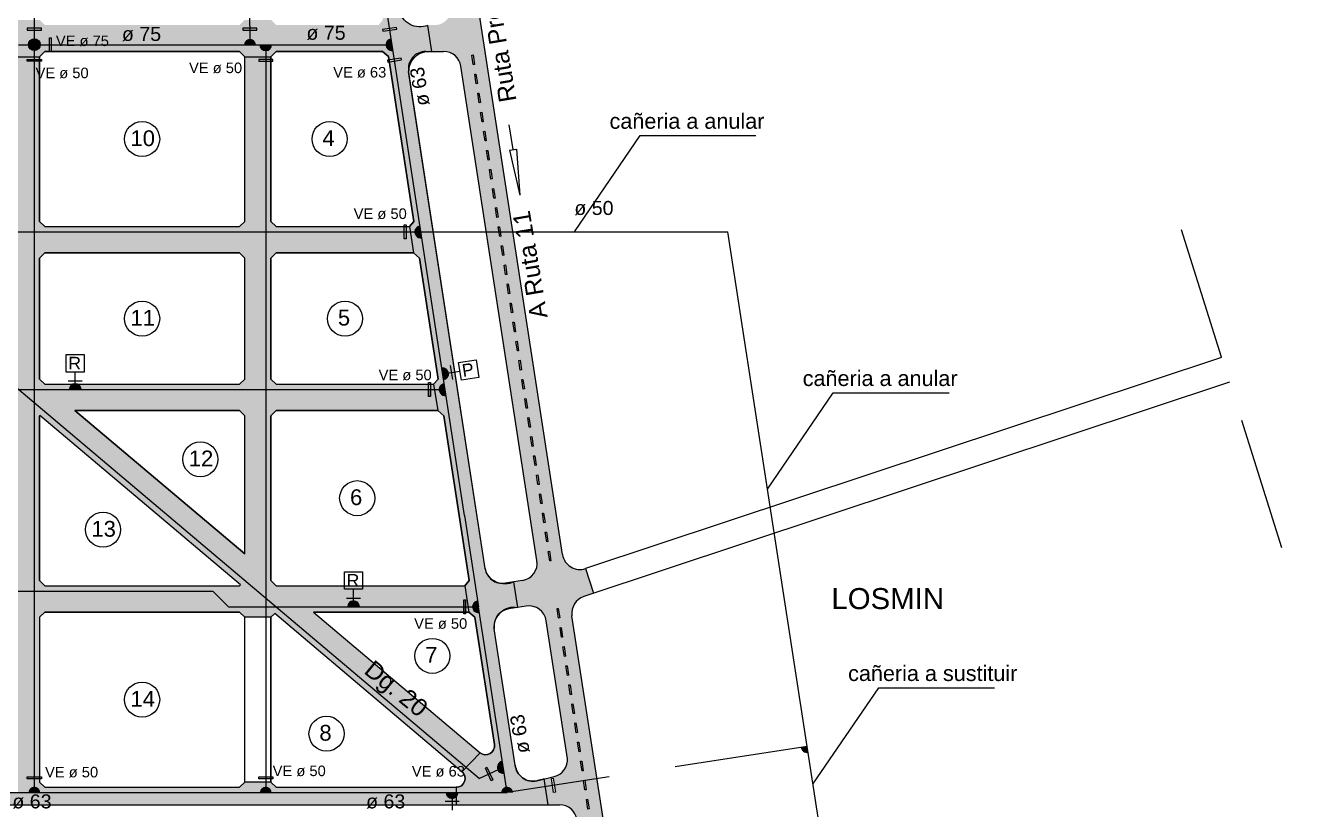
# Model space of a CAD drawing. Extents: x -48 to 13651, y -112 to 3468.
# Drawn here: x 6935 to 7661, y 1286 to 1734 of the extents above; entities that cross this region are included whole.
import ezdxf

# ---------------------------------------------------------------- set-up
doc = ezdxf.new("R2010")
doc.units = 0
doc.header["$LTSCALE"] = 6
doc.header["$MEASUREMENT"] = 0
doc.linetypes.add('DASHED', pattern=[19.05, 12.7, -6.35])
doc.layers.get('0').update_dxf_attribs({"linetype": 'CONTINUOUS'})
for name, color, linetype in [('01', 1, 'CONTINUOUS'), ('02', 2, 'CONTINUOUS'), ('Asfalto', 251, 'CONTINUOUS'), ('Caño 50mm', 1, 'CONTINUOUS'), ('Caño 75mm', 2, 'CONTINUOUS'), ('Caño 75mm copy', 3, 'CONTINUOUS'), ('Leyenda', 1, 'CONTINUOUS'), ('llaves', 3, 'CONTINUOUS'), ('NOMENCLATURA CAÑOS', 3, 'CONTINUOUS'), ('Pavimento', 253, 'CONTINUOUS'), ('RED', 200, 'CONTINUOUS'), ('RED SEC', 150, 'CONTINUOUS')]:
    doc.layers.add(name, color=color, linetype=linetype)
doc.styles.add('DATOS', font='arial.ttf')

msp = doc.modelspace()

# ---------------------------------------------------------------- hatches: boundary and pattern name
at = {"layer": 'Asfalto', "linetype": 'DASHED'}
h = msp.add_hatch(color=256, dxfattribs=at)
h.paths.add_polyline_path([(7103.449, 2325.985), (7096.424, 2324.905), (7096.958, 2321.438), (7096.278, 2321.334), (7095.745, 2324.8), (7088.693, 2323.715), (7121.062, 2113.319, -0.260591), (7110.823, 2085.885), (7113.419, 2068.758), (7119.338, 2068.758, -0.3701783), (7129.222, 2060.278), (7177.683, 1745.278, -0.459664), (7167.8, 1733.758), (7164.439, 1733.758, -0.0052273), (7164.203, 1733.661), (7166.462, 1718.758), (7173.184, 1718.758, -0.3701783), (7183.068, 1710.278), (7197.61, 1615.758), (7204.828, 1615.758), (7204.389, 1618.616), (7205.068, 1618.721), (7205.524, 1615.758), (7212.715, 1615.758)])
h.paths.add_polyline_path([(7133.991, 2076.2), (7134.671, 2076.304), (7135.509, 2070.857), (7134.829, 2070.752)], flags=16)
h.paths.add_polyline_path([(7129.801, 2103.437), (7128.963, 2108.884), (7129.642, 2108.989), (7130.48, 2103.541)], flags=16)
h.paths.add_polyline_path([(7135.667, 2065.305), (7136.347, 2065.409), (7137.185, 2059.962), (7136.505, 2059.858)], flags=16)
h.paths.add_polyline_path([(7128.125, 2114.332), (7127.287, 2119.779), (7127.966, 2119.884), (7128.804, 2114.436)], flags=16)
h.paths.add_polyline_path([(7137.343, 2054.41), (7138.023, 2054.515), (7138.861, 2049.067), (7138.182, 2048.963)], flags=16)
h.paths.add_polyline_path([(7126.449, 2125.227), (7125.611, 2130.674), (7126.29, 2130.779), (7127.128, 2125.331)], flags=16)
h.paths.add_polyline_path([(7139.02, 2043.515), (7139.699, 2043.62), (7140.537, 2038.172), (7139.858, 2038.068)], flags=16)
h.paths.add_polyline_path([(7124.772, 2136.121), (7123.934, 2141.569), (7124.614, 2141.673), (7125.452, 2136.226)], flags=16)
h.paths.add_polyline_path([(7140.696, 2032.62), (7141.375, 2032.725), (7142.213, 2027.278), (7141.534, 2027.173)], flags=16)
h.paths.add_polyline_path([(7123.096, 2147.016), (7122.258, 2152.464), (7122.938, 2152.568), (7123.776, 2147.121)], flags=16)
h.paths.add_polyline_path([(7142.372, 2021.726), (7143.051, 2021.83), (7143.889, 2016.383), (7143.21, 2016.278)], flags=16)
h.paths.add_polyline_path([(7121.42, 2157.911), (7120.582, 2163.359), (7121.262, 2163.463), (7122.1, 2158.016)], flags=16)
h.paths.add_polyline_path([(7144.048, 2010.831), (7144.727, 2010.935), (7145.566, 2005.488), (7144.886, 2005.383)], flags=16)
h.paths.add_polyline_path([(7119.744, 2168.806), (7118.906, 2174.253), (7119.586, 2174.358), (7120.424, 2168.91)], flags=16)
h.paths.add_polyline_path([(7145.724, 1999.936), (7146.404, 2000.04), (7147.242, 1994.593), (7146.562, 1994.488)], flags=16)
h.paths.add_polyline_path([(7118.068, 2179.701), (7117.23, 2185.148), (7117.909, 2185.253), (7118.747, 2179.805)], flags=16)
h.paths.add_polyline_path([(7147.4, 1989.041), (7148.08, 1989.146), (7148.918, 1983.698), (7148.238, 1983.594)], flags=16)
h.paths.add_polyline_path([(7116.392, 2190.596), (7115.554, 2196.043), (7116.233, 2196.148), (7117.071, 2190.7)], flags=16)
h.paths.add_polyline_path([(7149.076, 1978.146), (7149.756, 1978.251), (7150.594, 1972.803), (7149.914, 1972.699)], flags=16)
h.paths.add_polyline_path([(7114.716, 2201.49), (7113.878, 2206.938), (7114.557, 2207.042), (7115.395, 2201.595)], flags=16)
h.paths.add_polyline_path([(7150.752, 1967.251), (7151.432, 1967.356), (7152.27, 1961.908), (7151.591, 1961.804)], flags=16)
h.paths.add_polyline_path([(7113.04, 2212.385), (7112.202, 2217.833), (7112.881, 2217.937), (7113.719, 2212.49)], flags=16)
h.paths.add_polyline_path([(7152.429, 1956.357), (7153.108, 1956.461), (7153.946, 1951.014), (7153.267, 1950.909)], flags=16)
h.paths.add_polyline_path([(7111.363, 2223.28), (7110.525, 2228.728), (7111.205, 2228.832), (7112.043, 2223.385)], flags=16)
h.paths.add_polyline_path([(7154.105, 1945.462), (7154.784, 1945.566), (7155.622, 1940.119), (7154.943, 1940.014)], flags=16)
h.paths.add_polyline_path([(7109.687, 2234.175), (7108.849, 2239.622), (7109.529, 2239.727), (7110.367, 2234.28)], flags=16)
h.paths.add_polyline_path([(7155.781, 1934.567), (7156.46, 1934.671), (7157.298, 1929.224), (7156.619, 1929.119)], flags=16)
h.paths.add_polyline_path([(7108.011, 2245.07), (7107.173, 2250.517), (7107.853, 2250.622), (7108.691, 2245.174)], flags=16)
h.paths.add_polyline_path([(7157.457, 1923.672), (7158.137, 1923.777), (7158.975, 1918.329), (7158.295, 1918.225)], flags=16)
h.paths.add_polyline_path([(7106.335, 2255.965), (7105.497, 2261.412), (7106.177, 2261.517), (7107.015, 2256.069)], flags=16)
h.paths.add_polyline_path([(7159.133, 1912.777), (7159.813, 1912.882), (7160.651, 1907.434), (7159.971, 1907.33)], flags=16)
h.paths.add_polyline_path([(7104.659, 2266.859), (7103.821, 2272.307), (7104.5, 2272.411), (7105.338, 2266.964)], flags=16)
h.paths.add_polyline_path([(7160.809, 1901.882), (7161.489, 1901.987), (7162.327, 1896.539), (7161.647, 1896.435)], flags=16)
h.paths.add_polyline_path([(7102.983, 2277.754), (7102.145, 2283.202), (7102.824, 2283.306), (7103.662, 2277.859)], flags=16)
h.paths.add_polyline_path([(7162.485, 1890.987), (7163.165, 1891.092), (7164.003, 1885.645), (7163.323, 1885.54)], flags=16)
h.paths.add_polyline_path([(7101.307, 2288.649), (7100.469, 2294.097), (7101.148, 2294.201), (7101.986, 2288.754)], flags=16)
h.paths.add_polyline_path([(7164.162, 1880.093), (7164.841, 1880.197), (7165.679, 1874.75), (7165, 1874.645)], flags=16)
h.paths.add_polyline_path([(7099.631, 2299.544), (7098.792, 2304.991), (7099.472, 2305.096), (7100.31, 2299.649)], flags=16)
h.paths.add_polyline_path([(7165.838, 1869.198), (7166.517, 1869.302), (7167.355, 1863.855), (7166.676, 1863.75)], flags=16)
h.paths.add_polyline_path([(7097.954, 2310.439), (7097.116, 2315.886), (7097.796, 2315.991), (7098.634, 2310.543)], flags=16)
h.paths.add_polyline_path([(7167.514, 1858.303), (7168.193, 1858.407), (7169.031, 1852.96), (7168.352, 1852.856)], flags=16)
h.paths.add_polyline_path([(7169.19, 1847.408), (7169.869, 1847.513), (7170.707, 1842.065), (7170.028, 1841.961)], flags=16)
h.paths.add_polyline_path([(7170.866, 1836.513), (7171.546, 1836.618), (7172.384, 1831.17), (7171.704, 1831.066)], flags=16)
h.paths.add_polyline_path([(7172.542, 1825.618), (7173.222, 1825.723), (7174.06, 1820.276), (7173.38, 1820.171)], flags=16)
h.paths.add_polyline_path([(7174.218, 1814.724), (7174.898, 1814.828), (7175.736, 1809.381), (7175.056, 1809.276)], flags=16)
h.paths.add_polyline_path([(7175.894, 1803.829), (7176.574, 1803.933), (7177.412, 1798.486), (7176.732, 1798.381)], flags=16)
h.paths.add_polyline_path([(7177.571, 1792.934), (7178.25, 1793.038), (7179.088, 1787.591), (7178.409, 1787.486)], flags=16)
h.paths.add_polyline_path([(7179.247, 1782.039), (7179.926, 1782.144), (7180.764, 1776.696), (7180.085, 1776.592)], flags=16)
h.paths.add_polyline_path([(7180.923, 1771.144), (7181.602, 1771.249), (7182.44, 1765.801), (7181.761, 1765.697)], flags=16)
h.paths.add_polyline_path([(7182.599, 1760.249), (7183.278, 1760.354), (7184.117, 1754.907), (7183.437, 1754.802)], flags=16)
h.paths.add_polyline_path([(7184.275, 1749.355), (7184.955, 1749.459), (7185.793, 1744.012), (7185.113, 1743.907)], flags=16)
h.paths.add_polyline_path([(7189.303, 1716.67), (7189.983, 1716.775), (7190.821, 1711.327), (7190.142, 1711.223)], flags=16)
h.paths.add_polyline_path([(7190.98, 1705.775), (7191.659, 1705.88), (7192.497, 1700.432), (7191.818, 1700.328)], flags=16)
h.paths.add_polyline_path([(7192.656, 1694.88), (7193.335, 1694.985), (7194.173, 1689.537), (7193.494, 1689.433)], flags=16)
h.paths.add_polyline_path([(7194.332, 1683.986), (7195.011, 1684.09), (7195.849, 1678.643), (7195.17, 1678.538)], flags=16)
h.paths.add_polyline_path([(7196.008, 1673.091), (7196.687, 1673.195), (7197.526, 1667.748), (7196.846, 1667.643)], flags=16)
h.paths.add_polyline_path([(7197.684, 1662.196), (7198.364, 1662.3), (7199.202, 1656.853), (7198.522, 1656.748)], flags=16)
h.paths.add_polyline_path([(7199.36, 1651.301), (7200.04, 1651.406), (7200.878, 1645.958), (7200.198, 1645.854)], flags=16)
h.paths.add_polyline_path([(7201.036, 1640.406), (7201.716, 1640.511), (7202.554, 1635.063), (7201.874, 1634.959)], flags=16)
h.paths.add_polyline_path([(7202.713, 1629.511), (7203.392, 1629.616), (7204.23, 1624.168), (7203.551, 1624.064)], flags=16)
h = msp.add_hatch(color=256, dxfattribs=at)
h.paths.add_polyline_path([(7254.09, 1423.572, -0.4642885), (7241.056, 1431.542), (7212.715, 1615.758), (7205.524, 1615.758), (7205.906, 1613.274), (7205.227, 1613.169), (7204.828, 1615.758), (7197.61, 1615.758), (7226.464, 1428.203, -0.4142136), (7218.101, 1416.799), (7213.159, 1416.038), (7215.446, 1401.39), (7220.355, 1402.146, -0.4142136), (7231.76, 1393.782), (7243.875, 1315.03, -0.3592504), (7236.219, 1304.863), (7230.507, 1303.492), (7231.182, 1299.108), (7235.355, 1299.75), (7234.745, 1303.712), (7235.734, 1303.864), (7236.343, 1299.902), (7253.027, 1302.469), (7252.996, 1302.666), (7253.676, 1302.771), (7253.706, 1302.573), (7260.731, 1303.654), (7246.427, 1396.63, -0.3658511), (7253.16, 1407.641), (7258.762, 1409.501)])
h.paths.add_polyline_path([(7238.591, 1400.824), (7239.429, 1395.377), (7238.749, 1395.272), (7237.911, 1400.72)], flags=16)
h.paths.add_polyline_path([(7234.4, 1428.061), (7233.721, 1427.957), (7232.883, 1433.404), (7233.562, 1433.509)], flags=16)
h.paths.add_polyline_path([(7240.267, 1389.929), (7241.105, 1384.482), (7240.425, 1384.377), (7239.587, 1389.825)], flags=16)
h.paths.add_polyline_path([(7232.724, 1438.956), (7232.045, 1438.852), (7231.207, 1444.299), (7231.886, 1444.404)], flags=16)
h.paths.add_polyline_path([(7241.943, 1379.034), (7242.781, 1373.587), (7242.102, 1373.483), (7241.263, 1378.93)], flags=16)
h.paths.add_polyline_path([(7231.048, 1449.851), (7230.369, 1449.746), (7229.531, 1455.194), (7230.21, 1455.298)], flags=16)
h.paths.add_polyline_path([(7243.619, 1368.14), (7244.457, 1362.692), (7243.778, 1362.588), (7242.94, 1368.035)], flags=16)
h.paths.add_polyline_path([(7229.372, 1460.746), (7228.693, 1460.641), (7227.854, 1466.089), (7228.534, 1466.193)], flags=16)
h.paths.add_polyline_path([(7245.295, 1357.245), (7246.133, 1351.797), (7245.454, 1351.693), (7244.616, 1357.14)], flags=16)
h.paths.add_polyline_path([(7227.696, 1471.641), (7227.016, 1471.536), (7226.178, 1476.984), (7226.858, 1477.088)], flags=16)
h.paths.add_polyline_path([(7246.971, 1346.35), (7247.809, 1340.903), (7247.13, 1340.798), (7246.292, 1346.245)], flags=16)
h.paths.add_polyline_path([(7226.02, 1482.535), (7225.34, 1482.431), (7224.502, 1487.878), (7225.182, 1487.983)], flags=16)
h.paths.add_polyline_path([(7248.648, 1335.455), (7249.486, 1330.008), (7248.806, 1329.903), (7247.968, 1335.351)], flags=16)
h.paths.add_polyline_path([(7224.344, 1493.43), (7223.664, 1493.326), (7222.826, 1498.773), (7223.506, 1498.878)], flags=16)
h.paths.add_polyline_path([(7250.324, 1324.56), (7251.162, 1319.113), (7250.482, 1319.008), (7249.644, 1324.456)], flags=16)
h.paths.add_polyline_path([(7222.667, 1504.325), (7221.988, 1504.221), (7221.15, 1509.668), (7221.829, 1509.773)], flags=16)
h.paths.add_polyline_path([(7252, 1313.665), (7252.838, 1308.218), (7252.158, 1308.113), (7251.32, 1313.561)], flags=16)
h.paths.add_polyline_path([(7220.991, 1515.22), (7220.312, 1515.115), (7219.474, 1520.563), (7220.153, 1520.667)], flags=16)
h.paths.add_polyline_path([(7219.315, 1526.115), (7218.636, 1526.01), (7217.798, 1531.458), (7218.477, 1531.562)], flags=16)
h.paths.add_polyline_path([(7217.639, 1537.01), (7216.96, 1536.905), (7216.122, 1542.353), (7216.801, 1542.457)], flags=16)
h.paths.add_polyline_path([(7215.963, 1547.905), (7215.283, 1547.8), (7214.445, 1553.247), (7215.125, 1553.352)], flags=16)
h.paths.add_polyline_path([(7214.287, 1558.799), (7213.607, 1558.695), (7212.769, 1564.142), (7213.449, 1564.247)], flags=16)
h.paths.add_polyline_path([(7212.611, 1569.694), (7211.931, 1569.59), (7211.093, 1575.037), (7211.773, 1575.142)], flags=16)
h.paths.add_polyline_path([(7210.935, 1580.589), (7210.255, 1580.485), (7209.417, 1585.932), (7210.097, 1586.036)], flags=16)
h.paths.add_polyline_path([(7209.258, 1591.484), (7208.579, 1591.379), (7207.741, 1596.827), (7208.42, 1596.931)], flags=16)
h.paths.add_polyline_path([(7207.582, 1602.379), (7206.903, 1602.274), (7206.065, 1607.722), (7206.744, 1607.826)], flags=16)
h = msp.add_hatch(color=256, dxfattribs=at)
h.paths.add_polyline_path([(7260.731, 1303.654), (7253.706, 1302.573), (7254.514, 1297.323), (7253.834, 1297.219), (7253.027, 1302.469), (7236.343, 1299.902), (7236.953, 1295.94), (7235.964, 1295.788), (7235.355, 1299.75), (7231.182, 1299.108), (7232.774, 1288.758), (7239.374, 1288.758, -0.3701688), (7249.258, 1280.278), (7274.732, 1114.73, -0.3917432), (7267.128, 1103.473), (7269.342, 1094.019, -0.3701709), (7279.226, 1085.54), (7282.507, 1064.214), (7297.568, 1064.214)])
h.paths.add_polyline_path([(7282.329, 1112.006), (7281.491, 1117.454), (7282.17, 1117.558), (7283.008, 1112.111)], flags=16)
h.paths.add_polyline_path([(7286.519, 1084.769), (7287.198, 1084.874), (7288.037, 1079.426), (7287.357, 1079.322)], flags=16)
h.paths.add_polyline_path([(7280.653, 1122.901), (7279.814, 1128.349), (7280.494, 1128.453), (7281.332, 1123.006)], flags=16)
h.paths.add_polyline_path([(7288.195, 1073.874), (7288.875, 1073.979), (7289.713, 1068.532), (7289.033, 1068.427)], flags=16)
h.paths.add_polyline_path([(7278.976, 1133.796), (7278.138, 1139.243), (7278.818, 1139.348), (7279.656, 1133.901)], flags=16)
h.paths.add_polyline_path([(7277.3, 1144.691), (7276.462, 1150.138), (7277.142, 1150.243), (7277.98, 1144.795)], flags=16)
h.paths.add_polyline_path([(7275.624, 1155.586), (7274.786, 1161.033), (7275.466, 1161.138), (7276.304, 1155.69)], flags=16)
h.paths.add_polyline_path([(7273.948, 1166.481), (7273.11, 1171.928), (7273.789, 1172.033), (7274.628, 1166.585)], flags=16)
h.paths.add_polyline_path([(7272.272, 1177.375), (7271.434, 1182.823), (7272.113, 1182.927), (7272.951, 1177.48)], flags=16)
h.paths.add_polyline_path([(7270.596, 1188.27), (7269.758, 1193.718), (7270.437, 1193.822), (7271.275, 1188.375)], flags=16)
h.paths.add_polyline_path([(7268.92, 1199.165), (7268.082, 1204.613), (7268.761, 1204.717), (7269.599, 1199.27)], flags=16)
h.paths.add_polyline_path([(7267.243, 1210.06), (7266.405, 1215.507), (7267.085, 1215.612), (7267.923, 1210.164)], flags=16)
h.paths.add_polyline_path([(7265.567, 1220.955), (7264.729, 1226.402), (7265.409, 1226.507), (7266.247, 1221.059)], flags=16)
h.paths.add_polyline_path([(7263.891, 1231.85), (7263.053, 1237.297), (7263.733, 1237.402), (7264.571, 1231.954)], flags=16)
h.paths.add_polyline_path([(7262.215, 1242.744), (7261.377, 1248.192), (7262.057, 1248.296), (7262.895, 1242.849)], flags=16)
h.paths.add_polyline_path([(7260.539, 1253.639), (7259.701, 1259.087), (7260.38, 1259.191), (7261.218, 1253.744)], flags=16)
h.paths.add_polyline_path([(7258.863, 1264.534), (7258.025, 1269.982), (7258.704, 1270.086), (7259.542, 1264.639)], flags=16)
h.paths.add_polyline_path([(7257.187, 1275.429), (7256.349, 1280.876), (7257.028, 1280.981), (7257.866, 1275.534)], flags=16)
h.paths.add_polyline_path([(7255.511, 1286.324), (7254.673, 1291.771), (7255.352, 1291.876), (7256.19, 1286.428)], flags=16)
at = {"layer": 'Pavimento', "linetype": 'DASHED'}
msp.add_hatch(color=256, dxfattribs=at).paths.add_polyline_path([(7164.203, 1733.661, -0.2742616), (7151.904, 1735.596, -0.2032725), (7147.798, 1742.237), (7099.337, 2057.237), (7089.453, 2055.716), (7103.144, 1966.723, -0.459664), (7100.601, 1963.758), (7102.908, 1948.758), (7106.364, 1945.792), (7120.837, 1851.723), (7118.293, 1848.758), (7120.601, 1833.758), (7124.057, 1830.792), (7138.529, 1736.723), (7135.985, 1733.758), (7077.736, 1733.758), (7074.736, 1736.758), (7059.736, 1736.758), (7056.736, 1733.758), (6945.736, 1733.758), (6942.736, 1736.758), (6927.736, 1736.758), (6924.736, 1733.758), (6806.736, 1733.758), (6803.736, 1736.758), (6788.736, 1736.758), (6785.736, 1733.758), (6667.736, 1733.758), (6664.736, 1736.758), (6649.736, 1736.758), (6646.736, 1733.758), (6646.736, 1718.758), (6649.736, 1715.758), (6664.736, 1715.758), (6667.736, 1718.758), (6740.736, 1718.758), (6743.736, 1715.758), (6758.736, 1715.758), (6761.736, 1718.758), (6830.736, 1718.758), (6833.736, 1715.758), (6848.736, 1715.758), (6851.736, 1718.758), (6924.736, 1718.758), (6927.736, 1715.758), (6942.736, 1715.758), (6945.736, 1718.758), (7056.736, 1718.758), (7059.736, 1715.758), (7074.736, 1715.758), (7077.736, 1718.758), (7138.293, 1718.758), (7141.749, 1715.792), (7156.221, 1621.723), (7153.677, 1618.758), (7155.985, 1603.758), (7159.441, 1600.792), (7170.067, 1531.723), (7167.524, 1528.758), (7169.831, 1513.758), (7173.287, 1510.792), (7187.76, 1416.723), (7185.216, 1413.758), (7187.524, 1398.758), (7190.98, 1395.792), (7202.167, 1323.074, -0.6933481), (7193.998, 1318.494), (7183.678, 1307.577, -0.6989366), (7180.451, 1298.758), (7180.451, 1288.758), (7232.774, 1288.758), (7230.507, 1303.492), (7229.033, 1303.138, -0.0305959), (7226.381, 1302.502, -0.459664), (7214.081, 1311.397), (7202.255, 1388.269, -0.0215651), (7202.108, 1389.221, -0.1989124), (7203.928, 1396.655, -0.3044683), (7215.446, 1401.39), (7213.159, 1416.038, -0.2058361), (7204.082, 1415.51, -0.2966668), (7196.813, 1423.641), (7153.183, 1707.237, -0.459664), (7163.067, 1718.758), (7163.484, 1718.758, -0.0590559), (7166.169, 1718.758), (7166.462, 1718.758)])
h = msp.add_hatch(color=256, dxfattribs=at)
h.paths.add_polyline_path([(7167.524, 1528.758), (7077.736, 1528.758), (7074.736, 1531.758), (7074.736, 1600.758), (7077.736, 1603.758), (7155.985, 1603.758), (7153.677, 1618.758), (7077.736, 1618.758), (7074.736, 1621.758), (7074.736, 1715.758), (7059.736, 1715.758), (7059.736, 1621.758), (7056.736, 1618.758), (6945.736, 1618.758), (6942.736, 1621.758), (6942.736, 1715.758), (6927.736, 1715.758), (6927.736, 1621.758), (6924.736, 1618.758), (6851.736, 1618.758), (6848.736, 1621.758), (6848.736, 1715.758), (6833.736, 1715.758), (6833.736, 1621.758), (6830.736, 1618.758), (6761.736, 1618.758), (6761.736, 1603.758), (6785.736, 1603.758), (6788.736, 1600.758), (6788.736, 1531.758), (6785.736, 1528.758), (6670.568, 1528.758), (6670.568, 1513.758), (6785.736, 1513.758), (6788.736, 1510.758), (6788.736, 1416.758), (6785.736, 1413.758), (6785.736, 1398.758), (6788.736, 1395.758), (6788.736, 1361.283), (6714.736, 1298.758), (6714.736, 1288.758), (7180.451, 1288.758), (7180.451, 1298.758), (7077.736, 1298.758), (7074.736, 1301.758), (7059.736, 1301.758), (7056.736, 1298.758), (6945.736, 1298.758), (6942.736, 1301.758), (6942.736, 1395.758), (6945.736, 1398.758), (7056.736, 1398.758), (7059.736, 1395.758), (7074.736, 1395.758), (7076.833, 1397.854), (7183.678, 1307.577), (7193.998, 1318.494), (7099.004, 1398.758), (7187.524, 1398.758), (7185.216, 1413.758), (7077.736, 1413.758), (7074.736, 1416.758), (7074.736, 1510.758), (7077.736, 1513.758), (7169.831, 1513.758)])
h.paths.add_polyline_path([(6803.736, 1531.758), (6803.736, 1600.758), (6806.736, 1603.758), (6833.14, 1603.758), (6921.905, 1528.758), (6806.736, 1528.758)], flags=16)
h.paths.add_polyline_path([(6806.736, 1513.758), (6924.736, 1513.758), (6927.736, 1510.758), (6927.736, 1416.758), (6924.736, 1413.758), (6924.736, 1398.758), (6927.736, 1395.758), (6927.736, 1301.758), (6924.736, 1298.758), (6877.736, 1298.758), (6803.736, 1361.283), (6803.736, 1395.758), (6806.736, 1398.758), (6806.736, 1413.758), (6803.736, 1416.758), (6803.736, 1510.758)], flags=17)
h.paths.add_polyline_path([(6856.382, 1603.758), (6924.736, 1603.758), (6927.736, 1600.758), (6927.736, 1543.468)], flags=17)
h.paths.add_polyline_path([(6942.736, 1531.758), (6942.736, 1600.758), (6945.736, 1603.758), (7056.736, 1603.758), (7059.736, 1600.758), (7059.736, 1531.758), (7056.736, 1528.758), (6945.736, 1528.758)], flags=16)
h.paths.add_polyline_path([(7057.32, 1414.341), (7056.736, 1413.758), (6945.736, 1413.758), (6942.736, 1416.758), (6942.736, 1511.156)], flags=16)
h.paths.add_polyline_path([(6962.899, 1513.758), (7056.736, 1513.758), (7059.736, 1510.758), (7059.736, 1431.937)], flags=17)
h.paths.add_polyline_path([(6807.165, 1336.214), (6812.456, 1334.277), (6852.203, 1300.694), (6851.495, 1298.758), (6740.978, 1298.758), (6740.269, 1300.694), (6780.016, 1334.277), (6785.308, 1336.214)], flags=16)
h.paths.add_polyline_path([(6781.019, 1300.111), (6816.499, 1300.111), (6816.499, 1310.911), (6781.019, 1310.911)], flags=8)
at = {"layer": 'RED SEC'}
msp.add_hatch(color=256, dxfattribs=at).paths.add_polyline_path([(6939.736, 1719.248, 1), (6939.736, 1725.951, 1)])
h = msp.add_hatch(color=256, dxfattribs=at)
edge = h.paths.add_edge_path()
edge.add_line((7059.385, 1722.6), (7066.088, 1722.6))
edge.add_arc((7062.736, 1722.6), 3.351, 360, 540)
h = msp.add_hatch(color=256, dxfattribs=at)
edge = h.paths.add_edge_path()
edge.add_line((7075.088, 1722.6), (7068.385, 1722.6))
edge.add_arc((7071.736, 1722.6), 3.351, 180, 360)
h = msp.add_hatch(color=256, dxfattribs=at)
edge = h.paths.add_edge_path()
edge.add_line((7144.247, 1719.287), (7143.227, 1725.912))
edge.add_arc((7143.737, 1722.6), 3.351, 98.746162, 278.746162)
h = msp.add_hatch(color=256, dxfattribs=at)
edge = h.paths.add_edge_path()
edge.add_line((7160.684, 1612.445), (7159.665, 1619.07))
edge.add_arc((7160.174, 1615.758), 3.351, 98.746162, 278.746162)
h = msp.add_hatch(color=256, dxfattribs=at)
edge = h.paths.add_edge_path()
edge.add_line((7172.132, 1538.035), (7173.151, 1531.41))
edge.add_arc((7172.641, 1534.723), 3.351, 638.746162, 818.746162)
h = msp.add_hatch(color=256, dxfattribs=at)
edge = h.paths.add_edge_path()
edge.add_line((6959.725, 1525.758), (6966.428, 1525.758))
edge.add_arc((6963.077, 1525.758), 3.351, 360, 540)
h = msp.add_hatch(color=256, dxfattribs=at)
edge = h.paths.add_edge_path()
edge.add_line((7174.53, 1522.445), (7173.511, 1529.07))
edge.add_arc((7174.02, 1525.758), 3.351, 98.746162, 278.746162)
h = msp.add_hatch(color=256, dxfattribs=at)
edge = h.paths.add_edge_path()
edge.add_line((7118.474, 1401.758), (7125.177, 1401.758))
edge.add_arc((7121.825, 1401.758), 3.351, 360, 540)
h = msp.add_hatch(color=256, dxfattribs=at)
edge = h.paths.add_edge_path()
edge.add_line((7193.607, 1398.445), (7192.588, 1405.07))
edge.add_arc((7193.097, 1401.758), 3.351, 98.746162, 278.746162)
h = msp.add_hatch(color=256, dxfattribs=at)
edge = h.paths.add_edge_path()
edge.add_line((7380.536, 1322.085), (7377.224, 1321.576))
edge.add_arc((7380.536, 1322.085), 3.351, 188.746162, 278.746162)
edge.add_line((7381.046, 1318.773), (7380.536, 1322.085))
h = msp.add_hatch(color=256, dxfattribs=at)
edge = h.paths.add_edge_path()
edge.add_line((7207.706, 1306.8), (7206.687, 1313.425))
edge.add_arc((7207.197, 1310.112), 3.351, 98.746162, 278.746162)
h = msp.add_hatch(color=256, dxfattribs=at)
edge = h.paths.add_edge_path()
edge.add_line((6936.385, 1295.758), (6943.088, 1295.758))
edge.add_arc((6939.736, 1295.758), 3.351, 360, 540)
h = msp.add_hatch(color=256, dxfattribs=at)
edge = h.paths.add_edge_path()
edge.add_line((7068.385, 1295.758), (7075.088, 1295.758))
edge.add_arc((7071.736, 1295.758), 3.351, 360, 540)
h = msp.add_hatch(color=256, dxfattribs=at)
edge = h.paths.add_edge_path()
edge.add_line((7174.656, 1295.758), (7181.359, 1295.758))
edge.add_arc((7178.008, 1295.758), 3.351, -180, 0, ccw=False)
h = msp.add_hatch(color=256, dxfattribs=at)
edge = h.paths.add_edge_path()
edge.add_line((7206.054, 1295.758), (7212.756, 1295.758))
edge.add_arc((7209.405, 1295.758), 3.351, 360, 540)

# ---------------------------------------------------------------- linework, layer by layer
at = {"color": 57}
for p, q in [((7241.056, 1431.542), (7103.322, 2326.811)), ((6945.736, 1718.758), (7056.736, 1718.758)), ((7059.736, 1715.758), (7056.736, 1718.758)), ((7059.736, 1621.758), (7059.736, 1715.758)), ((7074.736, 1715.758), (7077.736, 1718.758)), ((7074.736, 1621.758), (7074.736, 1715.758)), ((7077.736, 1718.758), (7138.293, 1718.758)), ((7141.749, 1715.792), (7138.293, 1718.758)), ((7156.221, 1621.723), (7141.749, 1715.792)), ((7163.067, 1718.758), (7173.184, 1718.758)), ((7196.813, 1423.641), (7153.183, 1707.237)), ((7226.464, 1428.203), (7183.068, 1710.278)), ((7056.736, 1618.758), (7059.736, 1621.758)), ((7077.736, 1618.758), (7074.736, 1621.758)), ((6945.736, 1618.758), (7056.736, 1618.758)), ((7077.736, 1618.758), (7153.677, 1618.758)), ((6942.736, 1531.758), (6942.736, 1600.758)), ((6945.736, 1603.758), (7056.736, 1603.758)), ((7059.736, 1600.758), (7056.736, 1603.758)), ((7059.736, 1531.758), (7059.736, 1600.758)), ((7074.736, 1600.758), (7077.736, 1603.758)), ((7074.736, 1531.758), (7074.736, 1600.758)), ((7077.736, 1603.758), (7155.985, 1603.758)), ((7616.947, 1544.037), (7254.085, 1423.57)), ((6945.736, 1528.758), (6942.736, 1531.758)), ((6945.736, 1528.758), (7056.736, 1528.758)), ((7056.736, 1528.758), (7059.736, 1531.758)), ((7077.736, 1528.758), (7074.736, 1531.758)), ((7077.736, 1528.758), (7167.524, 1528.758)), ((7621.41, 1529.898), (7253.16, 1407.641)), ((6942.736, 1510.758), (6942.952, 1510.974)), ((6942.736, 1416.758), (6942.736, 1510.758)), ((7057.32, 1414.341), (6942.952, 1510.974)), ((6962.899, 1513.758), (7056.736, 1513.758)), ((7059.736, 1431.937), (6962.899, 1513.758)), ((7059.736, 1510.758), (7056.736, 1513.758)), ((7059.736, 1431.937), (7059.736, 1510.758)), ((7074.736, 1510.758), (7077.736, 1513.758)), ((7074.736, 1416.758), (7074.736, 1510.758)), ((7077.736, 1513.758), (7169.831, 1513.758)), ((7187.76, 1416.723), (7173.287, 1510.792)), ((6945.736, 1413.758), (6942.736, 1416.758)), ((7077.736, 1413.758), (7074.736, 1416.758)), ((7185.216, 1413.758), (7187.76, 1416.723)), ((7218.101, 1416.799), (7208.217, 1415.278)), ((6945.736, 1413.758), (7056.736, 1413.758)), ((7056.736, 1413.758), (7057.32, 1414.341)), ((7077.736, 1413.758), (7185.216, 1413.758)), ((7220.355, 1402.146), (7210.472, 1400.625)), ((6945.736, 1398.758), (7056.736, 1398.758)), ((7059.736, 1395.758), (7056.736, 1398.758)), ((7059.736, 1301.758), (7059.736, 1395.758)), ((7074.736, 1395.758), (7076.833, 1397.854)), ((7074.736, 1301.758), (7074.736, 1395.758)), ((7099.004, 1398.758), (7187.524, 1398.758)), ((7190.98, 1395.792), (7187.524, 1398.758)), ((7342.349, 773.136), (7246.427, 1396.63)), ((7214.081, 1311.397), (7202.108, 1389.221)), ((7243.875, 1315.03), (7231.76, 1393.782)), ((7056.736, 1298.758), (7059.736, 1301.758)), ((7077.736, 1298.758), (7074.736, 1301.758)), ((7226.381, 1302.502), (7236.219, 1304.863)), ((6945.736, 1298.758), (7056.736, 1298.758)), ((6535.736, 1288.758), (7239.374, 1288.758))]:
    msp.add_line(p, q, dxfattribs=at)
at = {"color": 2}
for p, q in [((6945.736, 1718.758), (6942.736, 1715.758)), ((6942.736, 1621.758), (6942.736, 1715.758)), ((6945.736, 1618.758), (6942.736, 1621.758)), ((7153.677, 1618.758), (7156.221, 1621.723)), ((6942.736, 1600.758), (6945.736, 1603.758)), ((7159.441, 1600.792), (7155.985, 1603.758)), ((7170.067, 1531.723), (7159.441, 1600.792)), ((7167.524, 1528.758), (7170.067, 1531.723)), ((7173.287, 1510.792), (7169.831, 1513.758))]:
    msp.add_line(p, q, dxfattribs=at)
at = {"color": 57}
for points in [[(7059.736, 1715.758), (7056.736, 1718.758), (6945.736, 1718.758), (6942.736, 1715.758), (6942.736, 1621.758), (6945.736, 1618.758), (7056.736, 1618.758), (7059.736, 1621.758)], [(7059.736, 1715.758), (7056.736, 1718.758), (6945.736, 1718.758), (6942.736, 1715.758), (6942.736, 1621.758), (6945.736, 1618.758), (7056.736, 1618.758), (7059.736, 1621.758)], [(7141.749, 1715.792), (7138.293, 1718.758), (7077.736, 1718.758), (7074.736, 1715.758), (7074.736, 1621.758), (7077.736, 1618.758), (7153.677, 1618.758), (7156.221, 1621.723)], [(7141.749, 1715.792), (7138.293, 1718.758), (7077.736, 1718.758), (7074.736, 1715.758), (7074.736, 1621.758), (7077.736, 1618.758), (7153.677, 1618.758), (7156.221, 1621.723)], [(7059.736, 1600.758), (7056.736, 1603.758), (6945.736, 1603.758), (6942.736, 1600.758), (6942.736, 1531.758), (6945.736, 1528.758), (7056.736, 1528.758), (7059.736, 1531.758)], [(7059.736, 1600.758), (7056.736, 1603.758), (6945.736, 1603.758), (6942.736, 1600.758), (6942.736, 1531.758), (6945.736, 1528.758), (7056.736, 1528.758), (7059.736, 1531.758)], [(7159.441, 1600.792), (7155.985, 1603.758), (7077.736, 1603.758), (7074.736, 1600.758), (7074.736, 1531.758), (7077.736, 1528.758), (7167.524, 1528.758), (7170.067, 1531.723)], [(6942.952, 1510.974), (6942.736, 1510.758), (6942.736, 1416.758), (6945.736, 1413.758), (7056.736, 1413.758), (7057.32, 1414.341)], [(7059.736, 1510.758), (7056.736, 1513.758), (6962.899, 1513.758), (7059.736, 1431.937)], [(7059.736, 1510.758), (7056.736, 1513.758), (6962.899, 1513.758), (7059.736, 1431.937)], [(7173.287, 1510.792), (7169.831, 1513.758), (7077.736, 1513.758), (7074.736, 1510.758), (7074.736, 1416.758), (7077.736, 1413.758), (7185.216, 1413.758), (7187.76, 1416.723)], [(7059.736, 1395.758), (7056.736, 1398.758), (6945.736, 1398.758), (6942.736, 1395.758), (6942.736, 1301.758), (6945.736, 1298.758), (7056.736, 1298.758), (7059.736, 1301.758)]]:
    msp.add_lwpolyline(points, close=True, dxfattribs=at)
for points in [[(7076.833, 1397.854), (7074.736, 1395.758), (7074.736, 1301.758), (7077.736, 1298.758), (7180.451, 1298.758, 0.6989366), (7183.678, 1307.577)], [(7190.98, 1395.792), (7187.524, 1398.758), (7099.004, 1398.758), (7193.998, 1318.494, 0.6933481), (7202.167, 1323.074)]]:
    msp.add_lwpolyline(points, format="xyb", close=True, dxfattribs=at)
for centre, start, end in [((7163.067, 1708.758), 90, 188.746162), ((7173.184, 1708.758), 8.746162, 90), ((7250.94, 1433.062), 188.746162, 288.36576), ((7206.697, 1425.162), 188.746162, 278.746162), ((7216.58, 1426.682), 278.746162, 8.746162), ((7221.876, 1392.262), 8.746162, 98.746162), ((7256.311, 1398.151), 108.36576, 188.746162), ((7211.992, 1390.741), 98.746162, 188.746162), ((7233.885, 1314.587), 283.49775, 4.751588), ((7224.047, 1312.225), 184.751588, 283.49775), ((7239.374, 1278.758), 8.748088, 90)]:
    msp.add_arc(centre, 10, start, end, dxfattribs=at)
at = {"layer": '01'}
for p, q in [((7212.793, 1662.713), (7210.641, 1676.789)), ((7210.789, 1662.406), (7214.797, 1663.019)), ((7214.797, 1663.019), (7216.753, 1636.798)), ((7210.789, 1662.406), (7216.753, 1636.798))]:
    msp.add_line(p, q, dxfattribs=at)
for points in [[(6957.968, 1545.815), (6968.185, 1545.815), (6968.185, 1535.779), (6957.968, 1535.779)], [(7191.688, 1542.821), (7193.242, 1532.724), (7183.322, 1531.198), (7181.769, 1541.295)], [(7116.717, 1421.815), (7126.933, 1421.815), (7126.933, 1411.779), (7116.717, 1411.779)]]:
    msp.add_lwpolyline(points, close=True, dxfattribs=at)
for points in [[(6963.077, 1525.758), (6963.077, 1535.779)], [(7172.641, 1534.723), (7182.546, 1536.246)], [(7121.825, 1401.758), (7121.825, 1411.779)], [(7178.008, 1295.758), (7178.008, 1285.737)]]:
    msp.add_lwpolyline(points, dxfattribs=at)
at = {"layer": 'Asfalto'}
for p, q in [((7247.765, 1615.758), (7285.307, 1670.746)), ((7285.307, 1670.746), (7351.31, 1670.746)), ((7357.946, 1468.922), (7395.488, 1523.91)), ((7395.488, 1523.91), (7461.491, 1523.91)), ((7254.09, 1423.572), (7258.762, 1409.501)), ((7383.849, 1300.552), (7421.391, 1355.541)), ((7421.391, 1355.541), (7487.394, 1355.541))]:
    msp.add_line(p, q, dxfattribs=at)
for points in [[(7189.983, 1716.775), (7190.821, 1711.327), (7190.142, 1711.223), (7189.303, 1716.67), (7189.983, 1716.775)], [(7191.659, 1705.88), (7192.497, 1700.432), (7191.818, 1700.328), (7190.98, 1705.775), (7191.659, 1705.88)], [(7193.335, 1694.985), (7194.173, 1689.537), (7193.494, 1689.433), (7192.656, 1694.88), (7193.335, 1694.985)], [(7195.011, 1684.09), (7195.849, 1678.643), (7195.17, 1678.538), (7194.332, 1683.986), (7195.011, 1684.09)], [(7196.687, 1673.195), (7197.526, 1667.748), (7196.846, 1667.643), (7196.008, 1673.091), (7196.687, 1673.195)], [(7198.364, 1662.3), (7199.202, 1656.853), (7198.522, 1656.748), (7197.684, 1662.196), (7198.364, 1662.3)], [(7200.04, 1651.406), (7200.878, 1645.958), (7200.198, 1645.854), (7199.36, 1651.301), (7200.04, 1651.406)], [(7201.716, 1640.511), (7202.554, 1635.063), (7201.874, 1634.959), (7201.036, 1640.406), (7201.716, 1640.511)], [(7203.392, 1629.616), (7204.23, 1624.168), (7203.551, 1624.064), (7202.713, 1629.511), (7203.392, 1629.616)], [(7205.068, 1618.721), (7205.906, 1613.274), (7205.227, 1613.169), (7204.389, 1618.616), (7205.068, 1618.721)], [(7206.744, 1607.826), (7207.582, 1602.379), (7206.903, 1602.274), (7206.065, 1607.722), (7206.744, 1607.826)], [(7208.42, 1596.931), (7209.258, 1591.484), (7208.579, 1591.379), (7207.741, 1596.827), (7208.42, 1596.931)], [(7210.097, 1586.036), (7210.935, 1580.589), (7210.255, 1580.485), (7209.417, 1585.932), (7210.097, 1586.036)], [(7211.773, 1575.142), (7212.611, 1569.694), (7211.931, 1569.59), (7211.093, 1575.037), (7211.773, 1575.142)], [(7213.449, 1564.247), (7214.287, 1558.799), (7213.607, 1558.695), (7212.769, 1564.142), (7213.449, 1564.247)], [(7215.125, 1553.352), (7215.963, 1547.905), (7215.283, 1547.8), (7214.445, 1553.247), (7215.125, 1553.352)], [(7216.801, 1542.457), (7217.639, 1537.01), (7216.96, 1536.905), (7216.122, 1542.353), (7216.801, 1542.457)], [(7218.477, 1531.562), (7219.315, 1526.115), (7218.636, 1526.01), (7217.798, 1531.458), (7218.477, 1531.562)], [(7220.153, 1520.667), (7220.991, 1515.22), (7220.312, 1515.115), (7219.474, 1520.563), (7220.153, 1520.667)], [(7221.829, 1509.773), (7222.667, 1504.325), (7221.988, 1504.221), (7221.15, 1509.668), (7221.829, 1509.773)], [(7223.506, 1498.878), (7224.344, 1493.43), (7223.664, 1493.326), (7222.826, 1498.773), (7223.506, 1498.878)], [(7225.182, 1487.983), (7226.02, 1482.535), (7225.34, 1482.431), (7224.502, 1487.878), (7225.182, 1487.983)], [(7226.858, 1477.088), (7227.696, 1471.641), (7227.016, 1471.536), (7226.178, 1476.984), (7226.858, 1477.088)], [(7228.534, 1466.193), (7229.372, 1460.746), (7228.693, 1460.641), (7227.854, 1466.089), (7228.534, 1466.193)], [(7230.21, 1455.298), (7231.048, 1449.851), (7230.369, 1449.746), (7229.531, 1455.194), (7230.21, 1455.298)], [(7231.886, 1444.404), (7232.724, 1438.956), (7232.045, 1438.852), (7231.207, 1444.299), (7231.886, 1444.404)], [(7233.562, 1433.509), (7234.4, 1428.061), (7233.721, 1427.957), (7232.883, 1433.404), (7233.562, 1433.509)], [(7238.591, 1400.824), (7239.429, 1395.377), (7238.749, 1395.272), (7237.911, 1400.72), (7238.591, 1400.824)], [(7240.267, 1389.929), (7241.105, 1384.482), (7240.425, 1384.377), (7239.587, 1389.825), (7240.267, 1389.929)], [(7241.943, 1379.034), (7242.781, 1373.587), (7242.102, 1373.483), (7241.263, 1378.93), (7241.943, 1379.034)], [(7243.619, 1368.14), (7244.457, 1362.692), (7243.778, 1362.588), (7242.94, 1368.035), (7243.619, 1368.14)], [(7245.295, 1357.245), (7246.133, 1351.797), (7245.454, 1351.693), (7244.616, 1357.14), (7245.295, 1357.245)], [(7246.971, 1346.35), (7247.809, 1340.903), (7247.13, 1340.798), (7246.292, 1346.245), (7246.971, 1346.35)], [(7248.648, 1335.455), (7249.486, 1330.008), (7248.806, 1329.903), (7247.968, 1335.351), (7248.648, 1335.455)], [(7250.324, 1324.56), (7251.162, 1319.113), (7250.482, 1319.008), (7249.644, 1324.456), (7250.324, 1324.56)], [(7252, 1313.665), (7252.838, 1308.218), (7252.158, 1308.113), (7251.32, 1313.561), (7252, 1313.665)], [(7253.676, 1302.771), (7254.514, 1297.323), (7253.834, 1297.219), (7252.996, 1302.666), (7253.676, 1302.771)], [(7255.352, 1291.876), (7256.19, 1286.428), (7255.511, 1286.324), (7254.673, 1291.771), (7255.352, 1291.876)]]:
    msp.add_lwpolyline(points, dxfattribs=at)
at = {"layer": 'Caño 50mm'}
for p, q in [((6939.736, 1942.025), (6939.736, 1295.758)), ((7062.736, 1733.378), (7062.736, 1845.758)), ((7071.736, 1722.6), (7071.736, 1295.758)), ((6383.736, 1615.758), (7160.174, 1615.758)), ((7160.174, 1615.758), (7335.356, 1615.758)), ((7380.536, 1322.085), (7335.356, 1615.758)), ((6383.736, 1525.758), (7174.02, 1525.758)), ((6383.736, 1410.758), (7041.553, 1410.758)), ((7041.553, 1410.758), (7050.553, 1401.758)), ((7050.553, 1401.758), (7193.097, 1401.758))]:
    msp.add_line(p, q, dxfattribs=at)
at = {"layer": 'Caño 50mm', "linetype": 'DASHED'}
for p, q in [((7062.736, 1733.378), (7062.736, 1722.6)), ((7187.062, 1401.758), (7193.097, 1401.758)), ((7380.536, 1322.085), (7209.405, 1295.758)), ((7387.162, 1279.019), (7380.536, 1322.085))]:
    msp.add_line(p, q, dxfattribs=at)
at = {"layer": 'Caño 75mm'}
for p, q in [((7185.073, 1453.915), (7090.02, 2071.758)), ((6846.424, 1597.088), (7193.622, 1303.729)), ((7209.405, 1295.758), (7193.097, 1401.758)), ((7207.197, 1310.112), (7193.622, 1303.729)), ((6383.736, 1295.758), (7209.405, 1295.758))]:
    msp.add_line(p, q, dxfattribs=at)
at = {"layer": 'Caño 75mm', "linetype": 'DASHED'}
msp.add_line((7185.073, 1453.915), (7193.097, 1401.758), dxfattribs=at)
at = {"layer": 'Caño 75mm copy'}
msp.add_line((6930.774, 1722.6), (7143.737, 1722.6), dxfattribs=at)
at = {"layer": 'llaves', "linetype": 'DASHED'}
msp.add_line((7593.851, 1617.202), (7660.851, 1404.954), dxfattribs=at)
at = {"layer": 'llaves'}
for points in [[(6935.729, 1732.01), (6935.729, 1730.995), (6943.744, 1730.995), (6943.744, 1732.01)], [(7058.729, 1732.01), (7058.729, 1730.995), (7066.744, 1730.995), (7066.744, 1732.01)], [(7138.389, 1731.302), (7138.542, 1730.299), (7146.465, 1731.509), (7146.312, 1732.512)], [(6948.355, 1726.606), (6949.37, 1726.606), (6949.37, 1718.591), (6948.355, 1718.591)], [(6935.729, 1713.19), (6935.729, 1714.205), (6943.744, 1714.205), (6943.744, 1713.19)], [(7067.729, 1714.205), (7067.729, 1713.19), (7075.744, 1713.19), (7075.744, 1714.205)], [(7141.139, 1713.711), (7141.293, 1712.708), (7149.216, 1713.918), (7149.062, 1714.921)], [(6935.728, 1303.645), (6935.728, 1304.66), (6943.743, 1304.66), (6943.743, 1303.645)], [(7067.728, 1303.645), (7067.728, 1304.66), (7075.743, 1304.66), (7075.743, 1303.645)]]:
    msp.add_lwpolyline(points, close=True, dxfattribs=at)
for points in [[(7151.772, 1611.715), (7150.772, 1611.717), (7150.787, 1619.733), (7151.787, 1619.732), (7151.772, 1611.715)], [(7165.618, 1521.715), (7164.618, 1521.717), (7164.633, 1529.733), (7165.633, 1529.732), (7165.618, 1521.715)], [(7185.7, 1397.747), (7184.7, 1397.749), (7184.715, 1405.766), (7185.715, 1405.764), (7185.7, 1397.747)], [(7201.3, 1302.907), (7200.394, 1302.483), (7196.996, 1309.744), (7197.902, 1310.168), (7201.3, 1302.907)], [(7236.953, 1295.94), (7235.964, 1295.788), (7234.745, 1303.712), (7235.734, 1303.864), (7236.953, 1295.94)]]:
    msp.add_lwpolyline(points, dxfattribs=at)
at = {"layer": 'NOMENCLATURA CAÑOS'}
for points in [[(7176.984, 1539.446), (7178.203, 1531.523)], [(6959.068, 1530.768), (6967.085, 1530.768)], [(7117.817, 1406.768), (7125.834, 1406.768)], [(7173.999, 1290.747), (7182.016, 1290.747)]]:
    msp.add_lwpolyline(points, dxfattribs=at)
for centre in [(7001.236, 1668.758), (7108.129, 1668.766), (7001.236, 1566.258), (7116.975, 1566.266), (7034.502, 1485.99), (7123.898, 1463.766), (6978.954, 1445.811), (7166.774, 1373.761), (7001.236, 1348.758), (7106.414, 1329.303)]:
    msp.add_circle(centre, 10, dxfattribs=at)
at = {"layer": 'Pavimento', "linetype": 'DASHED'}
for p, q in [((7074.736, 1395.758), (7059.736, 1395.758)), ((7074.736, 1301.758), (7059.736, 1301.758))]:
    msp.add_line(p, q, dxfattribs=at)
at = {"layer": 'Pavimento'}
msp.add_lwpolyline([(6927.736, 1715.758), (6942.736, 1715.758), (6945.736, 1718.758), (7056.736, 1718.758), (7059.736, 1715.758), (7074.736, 1715.758), (7077.736, 1718.758), (7138.293, 1718.758), (7141.749, 1715.792), (7156.221, 1621.723), (7153.677, 1618.758), (7155.985, 1603.758), (7159.441, 1600.792), (7170.067, 1531.723), (7167.524, 1528.758), (7169.831, 1513.758), (7173.287, 1510.792), (7187.76, 1416.723), (7185.216, 1413.758), (7187.524, 1398.758), (7190.98, 1395.792), (7202.167, 1323.074, -0.6933481), (7193.998, 1318.494), (7183.678, 1307.577, -0.6989366), (7180.451, 1298.758), (7180.451, 1288.758), (7232.774, 1288.758), (7230.485, 1303.637, -0.0478376), (7226.381, 1302.502, -0.459664), (7214.081, 1311.397), (7202.108, 1389.221, -0.5083924), (7215.446, 1401.39), (7213.159, 1416.038, -0.4827631), (7196.813, 1423.641), (7153.558, 1705.661, -0.505102), (7166.468, 1718.718), (7164.203, 1733.661, -0.4592416), (7147.798, 1742.237)], format="xyb", dxfattribs=at)
at = {"layer": 'RED'}
for points in [[(7165.626, 1529.732), (7165.626, 1521.715)], [(7184.702, 1405.732), (7184.702, 1397.715)]]:
    msp.add_lwpolyline(points, dxfattribs=at)
at = {"layer": 'RED SEC'}
msp.add_circle((6939.736, 1722.6), 3.351, dxfattribs=at)
for centre, start, end in [((7071.736, 1722.6), 180, 0), ((7143.737, 1722.6), 98.746162, 278.746162), ((7160.174, 1615.758), 98.746162, 278.746162), ((7172.641, 1534.723), 278.746162, 98.746162), ((6963.077, 1525.758), 0, 180), ((7174.02, 1525.758), 98.746162, 278.746162), ((7121.825, 1401.758), 0, 180), ((7193.097, 1401.758), 98.746162, 278.746162), ((7380.536, 1322.085), 188.746162, 278.746162), ((7207.197, 1310.112), 98.746162, 278.746162), ((7178.008, 1295.758), 180, 0)]:
    msp.add_arc(centre, 3.351, start, end, dxfattribs=at)

# ---------------------------------------------------------------- texts
at = {"layer": '02', "color": 2, "style": 'DATOS'}
for s, height, rotation, p in [('Ruta Provincial 36', 10, 99.529633, (7214.846, 1690.685)), ('ø 63', 8, 98.963639, (7165.221, 1688.278)), ('A Ruta 11', 10, 99.529633, (7232.543, 1567.137)), ('P', 7.2, 8.746162, (7184.303, 1532.944)), ('Dg. 20', 10, 320.704455, (7127.147, 1364.264)), ('ø 63', 8, 98.963639, (7222.345, 1318.744))]:
    msp.add_text(s, height=height, rotation=rotation, dxfattribs=at).set_placement(p)
for s, height, p in [('ø 75', 8, (6989.701, 1724.747)), ('ø 75', 8, (7094.952, 1725.438)), ('VE ø 75', 6, (6952.025, 1721.828)), ('VE ø 50', 6, (6940.447, 1703.497)), ('VE ø 50', 6, (7027.988, 1706.393)), ('VE ø 63', 6, (7110.225, 1703.875)), ('VE ø 50', 6, (7121.903, 1623.14)), ('ø 50', 8, (7247.765, 1625.412)), ('R', 7.2, (6959.14, 1537.254)), ('VE ø 50', 6, (7136.132, 1531.112)), ('R', 7.2, (7117.888, 1413.254)), ('VE ø 50', 6, (7156.4, 1389.224)), ('VE ø 50', 6, (6945.857, 1304.397)), ('VE ø 50', 6, (7075.698, 1305.117)), ('VE ø 63', 6, (7155.086, 1304.885)), ('ø 63', 8, (6927.207, 1286.702)), ('ø 63', 8, (7128.962, 1286.702))]:
    msp.add_text(s, height=height, dxfattribs=at).set_placement(p)
at = {"layer": 'Leyenda', "style": 'DATOS'}
msp.add_text('LOSMIN', height=12, dxfattribs=at).set_placement((7394.384, 1400.444))
at = {"layer": 'NOMENCLATURA CAÑOS', "style": 'DATOS'}
for s, p in [('10', (6994.569, 1664.718)), ('4', (7104.041, 1664.818)), ('11', (6994.569, 1562.218)), ('5', (7112.887, 1562.318)), ('12', (7027.834, 1481.95)), ('6', (7119.81, 1459.818)), ('13', (6972.286, 1441.771)), ('7', (7162.686, 1369.813)), ('14', (6994.569, 1344.718)), ('8', (7102.326, 1325.355))]:
    msp.add_text(s, height=9, dxfattribs=at).set_placement(p)
at = {"layer": 'NOMENCLATURA CAÑOS', "char_height": 8.81846, "width": 121.17281, "attachment_point": 1, "style": 'DATOS'}
for s, insert in [('cañeria a anular', (7267.846, 1683.429)), ('cañeria a anular', (7378.027, 1536.593)), ('cañeria a sustituir', (7403.93, 1368.224))]:
    msp.add_mtext(s, dxfattribs=dict(at, insert=insert))

doc.saveas('drawing.dxf')
